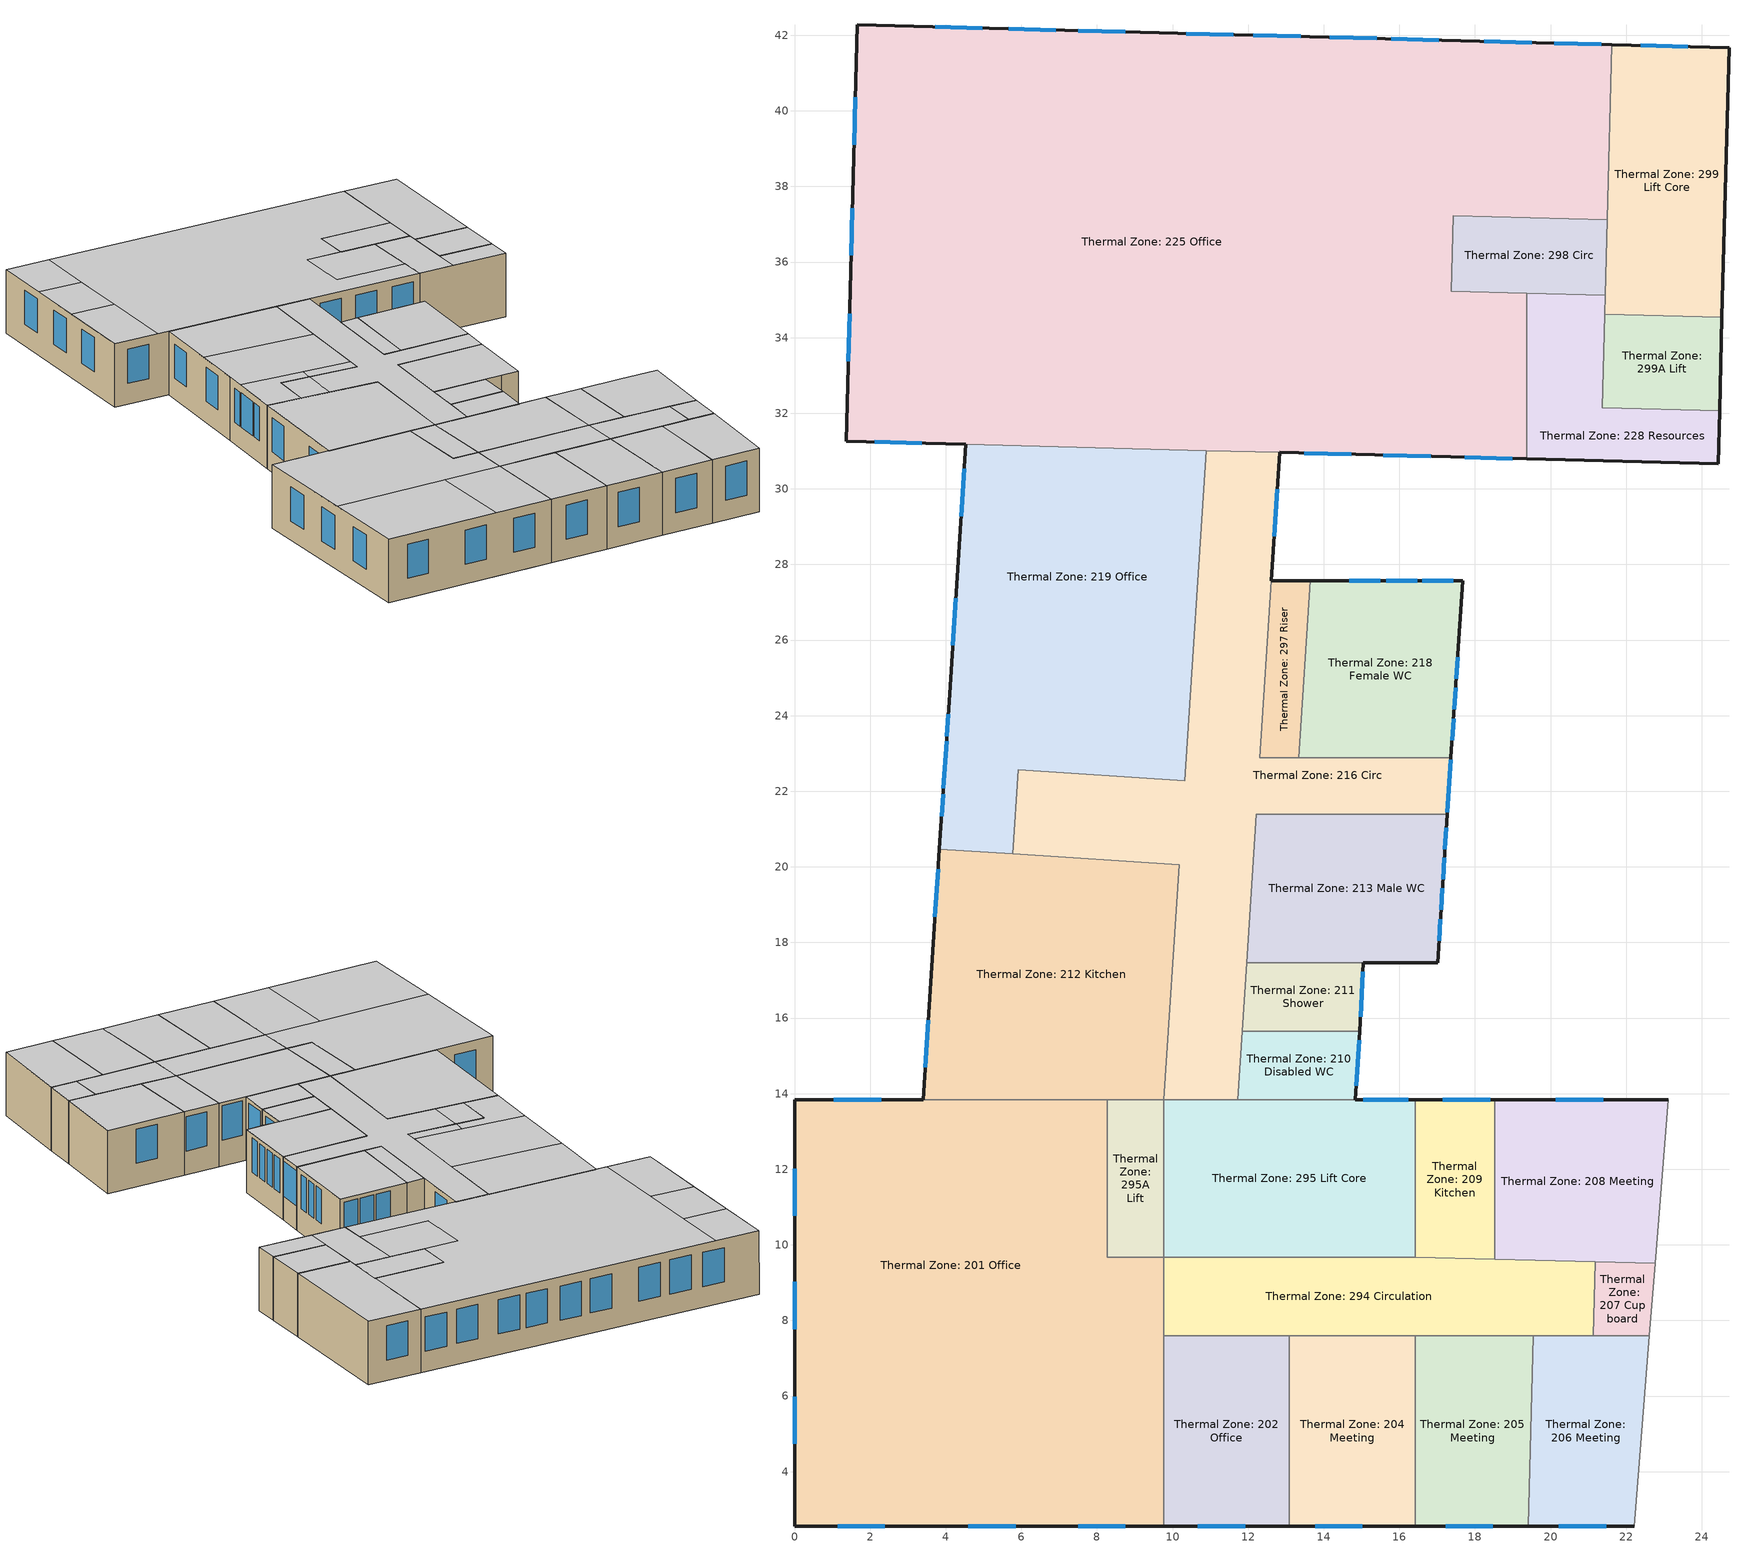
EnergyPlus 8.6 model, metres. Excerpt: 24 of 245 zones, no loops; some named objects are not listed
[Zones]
Thermal Zone: 201 Office
 floor to Thermal Zone: 101C Office (InteriorCeiling): 4.49,6.33 4.49,2.56 0,2.56 0,6.33 z7.29
 floor to Thermal Zone: 101B Office (InteriorCeiling): 6.49,5.08 6.49,2.56 4.49,2.56 4.49,5.08 z7.29
 floor to Thermal Zone: 101 Open Plan Office (InteriorCeiling): 8.27,13.84 8.27,7.59 6.49,7.59 6.49,5.08 4.49,5.08 4.49,6.33 0,6.33 0,13.84 z7.29
 floor to Thermal Zone: 194 Circulation (InteriorCeiling Reversed): 9.77,9.67 9.77,7.59 8.27,7.59 8.27,9.67 z7.29
 floor to Thermal Zone: 102 Admin Office (InteriorCeiling Reversed): 9.77,7.59 9.77,2.56 6.49,2.56 6.49,7.59 z7.29
 wall outside (ExternalWall): 3.4,13.84 0,13.84 0,2.56 9.77,2.56 z7.29:10.81
 wall to Thermal Zone: 212 Kitchen (InteriorWall): 8.27,13.84 3.4,13.84 z7.29:10.81
 wall to Thermal Zone: 295A Lift (InteriorWall): 9.77,9.67 8.27,9.67 8.27,13.84 z7.29:10.81
 wall to Thermal Zone: 294 Circulation (InteriorWall): 9.77,7.59 9.77,9.67 z7.29:10.81
 wall to Thermal Zone: 202 Office (InteriorWall): 9.77,2.56 9.77,7.59 z7.29:10.81
 window (GlazingCH): 1.14,2.56 2.39,2.56 / 4.6,2.56 5.85,2.56 / 7.51,2.56 8.76,2.56 / 2.29,13.84 1.04,13.84 z8.38:10.28; 0,12.02 0,10.77 z8.35:10.25; 0,9.02 0,7.77 z8.34:10.24; 0,5.99 0,4.74 z8.36:10.26
 ceiling to Thermal Zone: 303 PhD Office (InteriorCeiling): 9.77,7.59 9.77,9.67 8.27,9.67 8.27,13.84 0,13.84 0,7.59 z10.81; 6.49,2.56 6.49,7.59 0,7.59 0,2.56 z10.81
 ceiling to Thermal Zone: 302 Research Office (InteriorCeiling): 9.77,2.56 9.77,7.59 6.49,7.59 6.49,2.56 z10.81
Thermal Zone: 202 Office
 floor to Thermal Zone: 102 Admin Office (InteriorCeiling Reversed): 13.09,7.59 13.09,2.56 9.77,2.56 9.77,7.59 z7.29
 wall outside (ExternalWall): 9.77,2.56 13.09,2.56 z7.29:10.81
 wall to Thermal Zone: 294 Circulation (InteriorWall): 13.09,7.59 9.77,7.59 z7.29:10.81
 wall to Thermal Zone: 204 Meeting (InteriorWall): 13.09,2.56 13.09,7.59 z7.29:10.81
 window (GlazingCH): 10.67,2.56 11.92,2.56 z8.39:10.29
 ceiling to Thermal Zone: 302 Research Office (InteriorCeiling Reversed): 13.09,2.56 13.09,7.59 9.77,7.59 9.77,2.56 z10.81
Thermal Zone: 204 Meeting
 floor to Thermal Zone: 102 Admin Office (InteriorCeiling Reversed): 13.09,7.59 16.42,7.59 16.42,2.56 13.09,2.56 z7.29
 wall outside (ExternalWall): 13.09,2.56 16.42,2.56 z7.29:10.81
 wall to Thermal Zone: 294 Circulation (InteriorWall): 16.42,7.59 13.09,7.59 z7.29:10.81
 wall to Thermal Zone: 205 Meeting (InteriorWall): 16.42,2.56 16.42,7.59 z7.29:10.81
 window (GlazingCH): 13.78,2.56 15.03,2.56 z8.38:10.28
 ceiling to Thermal Zone: 302 Research Office (InteriorCeiling Reversed): 16.42,2.56 16.42,7.59 13.09,7.59 13.09,2.56 z10.81
Thermal Zone: 205 Meeting
 floor to Thermal Zone: 103 Office (InteriorCeiling Reversed): 19.54,7.59 19.41,2.56 16.42,2.56 16.42,7.59 z7.29
 wall outside (ExternalWall): 16.42,2.56 19.41,2.56 z7.29:10.81
 wall to Thermal Zone: 294 Circulation (InteriorWall): 19.54,7.59 16.42,7.59 z7.29:10.81
 wall to Thermal Zone: 206 Meeting (InteriorWall): 19.41,2.56 19.54,7.59 z7.29:10.81
 window (GlazingCH): 17.22,2.56 18.47,2.56 z8.37:10.27
 ceiling to Thermal Zone: 301 Phd Office (InteriorCeiling Reversed): 19.41,2.56 19.54,7.59 16.42,7.59 16.42,2.56 z10.81
Thermal Zone: 206 Meeting
 floor to Thermal Zone: 104 Office (InteriorCeiling Reversed): 22.62,7.59 22.22,2.56 19.41,2.56 19.54,7.59 z7.29
 wall outside (ExternalWall): 19.41,2.56 22.22,2.56 z7.29:10.81
 wall adiabatic (ExternalWall): 22.22,2.56 22.62,7.59 z7.29:10.81
 wall to Thermal Zone: 294 Circulation (InteriorWall): 21.13,7.59 19.54,7.59 z7.29:10.81
 wall to Thermal Zone: 207 Cupboard (InteriorWall): 22.62,7.59 21.13,7.59 z7.29:10.81
 window (GlazingCH): 20.22,2.56 21.47,2.56 z8.38:10.28
 ceiling to Thermal Zone: 301 Phd Office (InteriorCeiling Reversed): 22.22,2.56 22.62,7.59 19.54,7.59 19.41,2.56 z10.81
Thermal Zone: 207 Cupboard
 floor to Thermal Zone: 104 Office (InteriorCeiling Reversed): 21.18,9.55 22.77,9.51 22.62,7.59 21.13,7.59 z7.29
 wall to Thermal Zone: 294 Circulation (InteriorWall): 21.18,9.55 21.13,7.59 z7.29:10.81
 wall to Thermal Zone: 208 Meeting (InteriorWall): 22.77,9.51 21.18,9.55 z7.29:10.81
 wall adiabatic (ExternalWall): 22.62,7.59 22.77,9.51 z7.29:10.81
 ceiling to Thermal Zone: 301 Phd Office (InteriorCeiling Reversed): 22.62,7.59 22.77,9.51 21.18,9.55 21.13,7.59 z10.81
Thermal Zone: 208 Meeting
 floor to Thermal Zone: 105 Meeting (InteriorCeiling Reversed): 23.11,13.84 22.77,9.51 18.52,9.62 18.52,13.84 z7.29
 wall outside (ExternalWall): 23.11,13.84,10.81 23.11,13.84,7.29 18.52,13.84,7.29 18.52,13.84,10.81 20.82,13.84,10.81
 wall to Thermal Zone: 294 Circulation (InteriorWall): 18.52,9.62 19.59,9.59 21.18,9.55 z7.29:10.81
 wall to Thermal Zone: 209 Kitchen (InteriorWall): 18.52,13.84 18.52,9.62 z7.29:10.81
 wall adiabatic (ExternalWall): 22.77,9.51 23.11,13.84 z7.29:10.81
 window (GlazingCH): 21.39,13.84 20.14,13.84 z8.59:10.49
 ceiling to Thermal Zone: 301 Phd Office (InteriorCeiling Reversed): 22.77,9.51 23.11,13.84 20.82,13.84 18.52,13.84 18.52,9.62 z10.81
Thermal Zone: 209 Kitchen
 floor to Thermal Zone: 105 Meeting (InteriorCeiling Reversed): 16.42,13.84 18.52,13.84 18.52,9.62 16.42,9.67 z7.29
 wall outside (ExternalWall): 18.52,13.84 16.42,13.84 z7.29:10.81
 wall to Thermal Zone: 294 Circulation (InteriorWall): 16.42,9.67 18.52,9.62 z7.29:10.81
 wall to Thermal Zone: 295 Lift Core (InteriorWall): 16.42,13.84 16.42,9.67 z7.29:10.81
 window (GlazingCH): 18.41,13.84 17.16,13.84 z8.6:10.5
 ceiling to Thermal Zone: 301 Phd Office (InteriorCeiling Reversed): 18.52,9.62 18.52,13.84 16.42,13.84 16.42,9.67 z10.81
Thermal Zone: 210 Disabled WC
 floor to Thermal Zone: 107 Disabled WC (InteriorCeiling): 14.96,15.65 14.84,13.84 11.72,13.84 11.84,15.65 z7.29
 wall outside (ExternalWall): 14.84,13.84 14.96,15.65 z7.29:10.81
 wall to Thermal Zone: 211 Shower (InteriorWall): 14.96,15.65 11.84,15.65 z7.29:10.81
 wall to Thermal Zone: 216 Circ (InteriorWall): 11.84,15.65 11.72,13.84 z7.29:10.81
 wall to Thermal Zone: 295 Lift Core (InteriorWall): 11.72,13.84 14.84,13.84 z7.29:10.81
 window (GlazingCH): 14.86,14.21 14.94,15.41 z8.69:10.59
 ceiling to Thermal Zone: 310 Disabled WC (InteriorCeiling): 14.84,13.84 14.96,15.65 11.84,15.65 11.72,13.84 z10.81
Thermal Zone: 211 Shower
 floor to Thermal Zone: 108 Shower (InteriorCeiling): 15.04,17.46 14.96,15.65 11.84,15.65 11.96,17.46 z7.29
 wall outside (ExternalWall): 14.96,15.65 15.04,17.46 z7.29:10.81
 wall to Thermal Zone: 216 Circ (InteriorWall): 11.96,17.46 11.84,15.65 z7.29:10.81
 wall to Thermal Zone: 213 Male WC (InteriorWall): 15.04,17.46 11.96,17.46 z7.29:10.81
 window (GlazingCH): 14.98,16.03 15.03,17.23 z8.67:10.57
 ceiling to Thermal Zone: 311 Shower (InteriorCeiling): 14.96,15.65 15.04,17.46 11.96,17.46 11.84,15.65 z10.81
Thermal Zone: 212 Kitchen
 floor to Thermal Zone: 106 Office (InteriorCeiling Reversed): 3.83,20.47 10.18,20.05 9.77,13.84 3.4,13.84 z7.29
 wall outside (ExternalWall): 3.83,20.47 3.4,13.84 z7.29:10.81
 wall to Thermal Zone: 216 Circ (InteriorWall): 9.77,13.84 10.18,20.05 5.77,20.34 z7.29:10.81
 wall to Thermal Zone: 295A Lift (InteriorWall): 8.27,13.84 9.77,13.84 z7.29:10.81
 wall to Thermal Zone: 219 Office (InteriorWall): 5.77,20.34 3.83,20.47 z7.29:10.81
 window (GlazingCH): 3.8,19.93 3.72,18.69 z8.42:10.32; 3.54,15.94 3.46,14.69 z8.35:10.25
 ceiling to Thermal Zone: 304 Office (InteriorCeiling Reversed): 3.4,13.84 9.77,13.84 10.18,20.05 3.83,20.47 z10.81
Thermal Zone: 213 Male WC
 floor to Thermal Zone: 109 Male WC (InteriorCeiling): 17.27,21.39 17.01,17.46 11.96,17.46 12.21,21.39 z7.29
 wall outside (ExternalWall): 15.04,17.46 16.01,17.46 17.01,17.46 17.27,21.39 z7.29:10.81
 wall to Thermal Zone: 216 Circ (InteriorWall): 17.27,21.39 12.21,21.39 11.96,17.46 z7.29:10.81
 window (GlazingCH): 17.05,18.04 17.09,18.61 / 17.21,20.46 17.25,21.03 / 17.16,19.67 17.19,20.24 / 17.1,18.86 17.14,19.43 z8.67:10.57
 ceiling to Thermal Zone: 313 Male WC (InteriorCeiling): 11.96,17.46 17.01,17.46 17.27,21.39 12.21,21.39 z10.81
Thermal Zone: 216 Circ
 floor to Thermal Zone: 197 Circulation (InteriorCeiling): 10.9,31.01 12.84,30.96 12.31,22.88 17.37,22.88 17.27,21.39 12.21,21.39 11.72,13.84 9.77,13.84 z7.29
 floor to Thermal Zone: 106 Office (InteriorCeiling Reversed): 5.92,22.56 10.32,22.28 10.18,20.05 5.77,20.34 z7.29
 wall outside (ExternalWall): 12.62,27.57 12.84,30.96 / 17.27,21.39 17.37,22.88 z7.29:10.81
 wall to Thermal Zone: 225 Office (InteriorWall): 12.84,30.96 10.9,31.01 z7.29:10.81
 wall to Thermal Zone: 297 Riser (InteriorWall): 13.33,22.88 12.31,22.88 12.62,27.57 z7.29:10.81
 wall to Thermal Zone: 218 Female WC (InteriorWall): 17.37,22.88 13.33,22.88 z7.29:10.81
 wall to Thermal Zone: 295 Lift Core (InteriorWall): 9.77,13.84 11.72,13.84 z7.29:10.81
 wall to Thermal Zone: 219 Office (InteriorWall): 10.9,31.01 10.32,22.28 5.92,22.56 5.77,20.34 z7.29:10.81
 window (GlazingCH): 12.69,28.74 12.78,29.99 z8.61:10.51; 17.27,21.44 17.36,22.84 z8.63:10.57
 ceiling to Thermal Zone: 397 Circ (InteriorCeiling): 11.72,13.84 12.21,21.39 17.27,21.39 17.37,22.88 12.31,22.88 12.84,30.96 10.9,31.01 10.32,22.28 7.57,22.46 7.43,20.23 10.18,20.05 9.77,13.84 z10.81
 ceiling to Thermal Zone: 305 Meeting (InteriorCeiling Reversed): 7.43,20.23 7.57,22.46 5.92,22.56 5.77,20.34 z10.81
Thermal Zone: 218 Female WC
 floor to Thermal Zone: 111 Female WC (InteriorCeiling): 13.64,27.57 17.67,27.57 17.37,22.88 13.33,22.88 z7.29
 wall outside (ExternalWall): 17.37,22.88 17.67,27.57 13.64,27.57 z7.29:10.81
 wall to Thermal Zone: 297 Riser (InteriorWall): 13.64,27.57 13.33,22.88 z7.29:10.81
 window (GlazingCH): 17.43,27.57 16.61,27.57 / 16.47,27.57 15.65,27.57 / 15.5,27.57 14.68,27.57 z8.69:10.59; 17.5,24.97 17.54,25.54 / 17.4,23.35 17.43,23.92 / 17.45,24.17 17.49,24.74 z8.67:10.57
 ceiling to Thermal Zone: 318 Female WC (InteriorCeiling): 17.37,22.88 17.67,27.57 13.64,27.57 13.33,22.88 z10.81
Thermal Zone: 219 Office
 floor to Thermal Zone: 110 Kitchen (InteriorCeiling): 4.53,31.18 10.9,31.01 10.45,24.17 4.1,24.58 z7.29
 floor to Thermal Zone: 106 Office (InteriorCeiling): 4.1,24.58 10.45,24.17 10.32,22.28 5.92,22.56 5.77,20.34 3.83,20.47 z7.29
 wall outside (ExternalWall): 4.53,31.18 4.1,24.58 3.83,20.47 z7.29:10.81
 wall to Thermal Zone: 225 Office (InteriorWall): 10.9,31.01 4.53,31.18 z7.29:10.81
 window (GlazingCH): 4.07,24.04 4.03,23.45 / 4.02,23.33 3.94,22.08 / 3.93,21.92 3.89,21.34 z8.5:10.4; 4.49,30.53 4.41,29.28 z8.46:10.36; 4.27,27.11 4.19,25.86 z8.49:10.39
 ceiling to Thermal Zone: 305 Meeting (InteriorCeiling): 5.77,20.34 5.92,22.56 7.57,22.46 7.62,23.17 4.03,23.41 3.83,20.47 z10.81
 ceiling to Thermal Zone: 307 Office (InteriorCeiling Reversed): 10.63,27 10.9,31.01 4.53,31.18 4.29,27.42 z10.81
 ceiling to Thermal Zone: 306 Kitchen (InteriorCeiling Reversed): 10.37,22.99 10.63,27 4.29,27.42 4.03,23.41 z10.81
 ceiling to Thermal Zone: 397 Circ (InteriorCeiling Reversed): 10.32,22.28 10.37,22.99 7.62,23.17 7.57,22.46 z10.81
Thermal Zone: 225 Office
 floor to Thermal Zone: 112 Seminar (InteriorCeiling): 1.49,35.64 11.01,35.4 10.9,31.01 1.37,31.26 z7.29
 floor to Thermal Zone: 113 Office (InteriorCeiling): 1.66,42.27 21.62,41.75 21.5,37.12 17.43,37.23 17.38,35.23 19.37,35.18 19.37,30.79 10.9,31.01 11.01,35.4 1.49,35.64 z7.29
 wall outside (ExternalWall): 21.62,41.75 1.66,42.27 1.37,31.26 4.53,31.18 / 12.84,30.96 19.37,30.79 z7.29:10.81
 wall to Thermal Zone: 299 Lift Core (InteriorWall): 21.5,37.12 21.62,41.75 z7.29:10.81
 wall to Thermal Zone: 298 Circ (InteriorWall): 19.37,35.18 17.38,35.23 17.43,37.23 21.5,37.12 z7.29:10.81
 wall to Thermal Zone: 228 Resources (InteriorWall): 19.37,30.79 19.37,35.18 z7.29:10.81
 window (GlazingCH): 1.61,40.35 1.58,39.11 / 1.53,37.43 1.5,36.18 z8.49:10.39; 1.46,34.63 1.43,33.38 z8.47:10.37; 8.75,42.09 7.5,42.12 / 6.91,42.14 5.66,42.17 / 19.5,41.81 18.25,41.84 / 2.12,31.24 3.37,31.21 z8.45:10.35; 4.97,42.19 3.72,42.22 / 15.4,41.91 14.15,41.95 z8.43:10.33; 11.61,42.01 10.36,42.05 / 21.34,41.76 20.09,41.79 z8.42:10.32; 13.39,41.97 12.14,42 z8.39:10.29; 17.04,41.87 15.79,41.9 z8.44:10.34; 13.48,30.95 14.73,30.91 z8.53:10.43; 15.58,30.89 16.83,30.86 z8.52:10.42; 17.73,30.83 18.98,30.8 z8.5:10.4
 ceiling to Thermal Zone: 325E Meeting (InteriorCeiling): 19.37,32.2 19.37,35.18 15.4,35.28 15.32,32.3 z10.81
 ceiling to Thermal Zone: 325D Office (InteriorCeiling Reversed): 4.1,38.91 4.19,42.21 1.66,42.27 1.57,38.98 z10.81
 ceiling to Thermal Zone: 325C Meeting (InteriorCeiling Reversed): 4.02,35.62 4.1,38.91 1.57,38.98 1.49,35.68 z10.81
 ceiling to Thermal Zone: 325B Office (InteriorCeiling Reversed): 3.9,31.2 4.02,35.62 1.49,35.68 1.37,31.26 z10.81
 ceiling to Thermal Zone: 325 Office (InteriorCeiling Reversed): 19.37,30.79 19.37,32.2 15.32,32.3 15.4,35.28 17.38,35.23 17.43,37.23 21.5,37.12 21.62,41.75 4.19,42.21 3.9,31.2 z10.81
Thermal Zone: 228 Resources
 floor to Thermal Zone: 114 Store (InteriorCeiling): 19.37,35.18 21.45,35.12 21.37,32.15 19.37,32.15 z7.29
 floor to Thermal Zone: 114A Server (InteriorCeiling): 21.37,32.15 24.47,32.07 24.43,30.66 19.37,30.79 19.37,32.15 z7.29
 wall outside (ExternalWall): 19.37,30.79 24.43,30.66 24.47,32.07 z7.29:10.81
 wall to Thermal Zone: 298 Circ (InteriorWall): 21.45,35.12 19.37,35.18 z7.29:10.81
 wall to Thermal Zone: 299 Lift Core (InteriorWall): 21.44,34.62 21.45,35.12 z7.29:10.81
 wall to Thermal Zone: 299A Lift (InteriorWall): 24.47,32.07 21.37,32.15 21.44,34.62 z7.29:10.81
 ceiling to Thermal Zone: 325G Storage (InteriorCeiling): 24.43,30.66 24.47,32.07 21.37,32.15 21.33,30.74 z10.81
 ceiling to Thermal Zone: 325F Print Room (InteriorCeiling Reversed): 21.33,30.74 21.45,35.12 19.37,35.18 19.37,30.79 z10.81
Thermal Zone: 294 Circulation
 floor to Thermal Zone: 104 Office (InteriorCeiling): 19.59,9.59 21.18,9.55 21.13,7.59 19.54,7.59 z7.29
 floor to Thermal Zone: 194 Circulation (InteriorCeiling Reversed): 16.42,9.67 19.59,9.59 19.54,7.59 9.77,7.59 9.77,9.67 z7.29
 wall to Thermal Zone: 295 Lift Core (InteriorWall): 16.42,9.67 9.77,9.67 z7.29:10.81
 ceiling to Thermal Zone: 301 Phd Office (InteriorCeiling Reversed): 21.13,7.59 21.18,9.55 16.42,9.67 16.42,7.59 z10.81
 ceiling to Thermal Zone: 394 Circ (InteriorCeiling Reversed): 16.42,7.59 16.42,9.67 9.77,9.67 9.77,7.59 z10.81
Thermal Zone: 295 Lift Core
 floor to Thermal Zone: 195 Lift Core (InteriorCeiling Reversed): 16.42,13.84 16.42,9.67 9.77,9.67 9.77,13.84 z7.29
 wall outside (ExternalWall): 16.42,13.84 14.84,13.84 z7.29:10.81
 wall to Thermal Zone: 295A Lift (InteriorWall): 9.77,13.84 9.77,9.67 z7.29:10.81
 window (GlazingCH): 16.24,13.84 15.04,13.84 z8.72:10.62
 ceiling to Thermal Zone: 395 Lift Core (InteriorCeiling Reversed): 16.42,9.67 16.42,13.84 9.77,13.84 9.77,9.67 z10.81
Thermal Zone: 295A Lift
 floor to Thermal Zone: 195A Lifts (InteriorCeiling Reversed): 9.77,13.84 9.77,9.67 8.27,9.67 8.27,13.84 z7.29
 ceiling to Thermal Zone: 395A Lifts (InteriorCeiling Reversed): 9.77,9.67 9.77,13.84 8.27,13.84 8.27,9.67 z10.81
Thermal Zone: 297 Riser
 floor to Thermal Zone: 197A Riser (InteriorCeiling): 13.64,27.57 13.33,22.88 12.31,22.88 12.62,27.57 z7.29
 wall outside (ExternalWall): 13.64,27.57 12.62,27.57 z7.29:10.81
 ceiling to Thermal Zone: 397A Riser (InteriorCeiling): 13.33,22.88 13.64,27.57 12.62,27.57 12.31,22.88 z10.81
Thermal Zone: 298 Circ
 floor ground (ExternalFloor): 17.43,37.23 21.5,37.12 21.45,35.12 17.38,35.23 z7.29
 wall to Thermal Zone: 299 Lift Core (InteriorWall): 21.45,35.12 21.5,37.12 z7.29:10.81
 ceiling to Thermal Zone: 325 Office (InteriorCeiling): 21.45,35.12 21.5,37.12 17.43,37.23 17.38,35.23 z10.81
Thermal Zone: 299 Lift Core
 floor to Thermal Zone: 199 Lift Core (InteriorCeiling): 21.62,41.75 24.72,41.67 24.54,34.54 21.44,34.62 z7.29
 wall outside (ExternalWall): 24.54,34.54 24.72,41.67 21.62,41.75 z7.29:10.81
 wall to Thermal Zone: 299A Lift (InteriorWall): 21.44,34.62 24.54,34.54 z7.29:10.81
 window (GlazingCH): 23.63,41.7 22.38,41.73 z8.43:10.33
 ceiling to Thermal Zone: 399 Lift Core (InteriorCeiling): 24.54,34.54 24.72,41.67 21.62,41.75 21.44,34.62 z10.81
Thermal Zone: 299A Lift
 floor to Thermal Zone: 199A Lift (InteriorCeiling): 21.44,34.62 24.54,34.54 24.47,32.07 21.37,32.15 z7.29
 wall outside (ExternalWall): 24.47,32.07 24.54,34.54 z7.29:10.81
 ceiling to Thermal Zone: 399A Lift (InteriorCeiling): 24.47,32.07 24.54,34.54 21.44,34.62 21.37,32.15 z10.81
[Building]
Central House: 32, , 0.07, 0.2, , 25
[Site:Location]
LONDON/GATWICK: 51.15, -0.18, 0, 62
[SizingPeriod:DesignDay]
LONDON/GATWICK Ann Clg .4% Condns DB=>MWB: 7, 21, SummerDesignDay, 27.2, 9.7, DefaultMultipliers, , Wetbulb, 18.7, , , , , 100582, 3.5, 90, No, No, No, ASHRAETau, , , 0.455, 1.974
LONDON/GATWICK Ann Htg 99.6% Condns DB: 2, 21, WinterDesignDay, -4.6, 0, DefaultMultipliers, , Wetbulb, -4.6, , , , , 100582, 1.5, 80, No, No, No, ASHRAEClearSky, , , , , 0
[SITE:GROUNDTEMPERATURE:BUILDINGSURFACE]
8.3, 6.4, 5.8, 6.3, 8.9, 11.7, 14.4, 16.4, 17, 16.1, 13.8, 11
[Material]
Brick (100mm): MediumRough, 0.1, 0.707248, 1845, 840, 0.9, 0.6, 0.6
Brick (200mm): MediumRough, 0.2, 0.802466, 1845, 840, 0.9, 0.6, 0.6
CastConcrete 300mm: MediumRough, 0.3, 0.182984, 1900, 930, 0.9, 0.6, 0.6
ConcreteDeck 50mm: MediumRough, 0.05, 0.201611, 1900, 930, 0.9, 0.6, 0.6
InsulationCelotex: MediumRough, 0.04, 0.0184196, 50.4, 840, 0.9, 0.5, 0.5
InsulationPartition: MediumRough, 0.025, 0.0344579, 33, 840, 0.9, 0.5, 0.5
PlasterboardConstruction 12mm: MediumSmooth, 0.012, 0.035, 670, 800, 0.9, 0.4, 0.4
Plywood 40mm: MediumSmooth, 0.04, 0.183917, 608, 1630, 0.9, 0.5, 0.5
[Material:AirGap]
Air cavity 10 wall: 0.164029
Air cavity 130 floor: 0.181308
Air cavity 350 ceiling: 0.180993
Air cavity 50 wall: 0.171593
[WindowMaterial:SimpleGlazingSystem]
SingleAndSecondaryGlazing: 2.94836, 0.54, 0.71
[WindowMaterial:Blind]
SolsticeVenetianBlind: Horizontal, 0.025, 0.01875, 0.001, 45, 247.028, 0, 0.5, 0.5, 0, 0.5, 0.5, 0, 0.5, 0.5, 0, 0.5, 0.5, 0, 0.9, 0.9, 0.05, 0.5, 0.5, 0.5, 0.5, 0, 180
[Construction]
ExternalFloor: CastConcrete 300mm, ConcreteDeck 50mm
ExternalWall: Brick (200mm), Air cavity 50 wall, Brick (100mm), Air cavity 10 wall, InsulationCelotex, PlasterboardConstruction 12mm
GlazingCH: SingleAndSecondaryGlazing
InteriorCeiling: Plywood 40mm, Air cavity 130 floor, CastConcrete 300mm, Air cavity 350 ceiling, PlasterboardConstruction 12mm
InteriorCeiling Reversed: PlasterboardConstruction 12mm, Air cavity 350 ceiling, CastConcrete 300mm, Air cavity 130 floor, Plywood 40mm
InteriorWall: PlasterboardConstruction 12mm, Air cavity 50 wall, InsulationPartition, Air cavity 50 wall, PlasterboardConstruction 12mm
[WindowProperty:ShadingControl]
Shading Control: InteriorBlind, , OnIfHighSolarOnWindow, , 27, No, No, SolsticeVenetianBlind
[Zone]
Thermal Zone: 201 Office: -0, 3.39984, 13.8416, 7.29
Thermal Zone: 202 Office: -0, 13.0945, 2.56112, 7.29
Thermal Zone: 204 Meeting: -0, 13.0945, 7.59147, 7.29
Thermal Zone: 205 Meeting: -0, 16.4195, 2.56112, 7.29
Thermal Zone: 206 Meeting: -0, 22.6165, 7.59147, 7.29
Thermal Zone: 207 Cupboard: -0, 21.1294, 7.59147, 7.29
Thermal Zone: 208 Meeting: -0, 19.5935, 9.59079, 7.29
Thermal Zone: 209 Kitchen: -0, 16.4195, 13.8416, 7.29
Thermal Zone: 210 Disabled WC: -0, 11.7222, 13.8416, 7.29
Thermal Zone: 211 Shower: -0, 16.0124, 17.4631, 7.29
Thermal Zone: 212 Kitchen: -0, 10.1797, 20.0531, 7.29
Thermal Zone: 213 Male WC: -0, 17.2686, 21.3877, 7.29
Thermal Zone: 216 Circ: -0, 10.8951, 31.0126, 7.29
Thermal Zone: 218 Female WC: -0, 17.3663, 22.8845, 7.29
Thermal Zone: 219 Office: -0, 4.53491, 31.1786, 7.29
Thermal Zone: 225 Office: -0, 39.1781, 50.9223, 5.96796
Thermal Zone: 228 Resources: -0, 24.4706, 32.0655, 7.29
Thermal Zone: 294 Circulation: -0, 9.77451, 7.59147, 7.29
Thermal Zone: 295 Lift Core: -0, 15.776, 13.8416, 7.29
Thermal Zone: 295A Lift: -0, 9.77419, 13.8416, 7.29
Thermal Zone: 297 Riser: -0, 12.6181, 27.5665, 7.29
Thermal Zone: 298 Circ: -0, 21.5011, 37.123, 7.29
Thermal Zone: 299 Lift Core: -0, 21.6219, 41.7517, 7.29
Thermal Zone: 299A Lift: -0, 21.4358, 34.6201, 7.29
[ZoneVentilation:DesignFlowRate]
NV201: Thermal Zone: 201 Office, Office_OccSched, Flow/Person, 0, 0, 0.012168, 5, Natural, 0, 1, 0.606, 0.03636, 0.1177, 0, 18, MinIndoorTemp_Sched, 100, , 1, DeltaTemp_Sched, -100, MinOutdoorTemp_Sched, 100, MaxOutdoorTemp_Sched, 40
NV202: Thermal Zone: 202 Office, Office_OccSched, Flow/Person, 0, 0, 0.012168, 5, Natural, 0, 1, 0.606, 0.03636, 0.1177, 0, 18, MinIndoorTemp_Sched, 100, , 1, DeltaTemp_Sched, -100, MinOutdoorTemp_Sched, 100, MaxOutdoorTemp_Sched, 40
NV204: Thermal Zone: 204 Meeting, Office_OccSched, Flow/Person, 0, 0, 0.012168, 5, Natural, 0, 1, 0.606, 0.03636, 0.1177, 0, 18, MinIndoorTemp_Sched, 100, , 1, DeltaTemp_Sched, -100, MinOutdoorTemp_Sched, 100, MaxOutdoorTemp_Sched, 40
NV205: Thermal Zone: 205 Meeting, Office_OccSched, Flow/Person, 0, 0, 0.012168, 5, Natural, 0, 1, 0.606, 0.03636, 0.1177, 0, 18, MinIndoorTemp_Sched, 100, , 1, DeltaTemp_Sched, -100, MinOutdoorTemp_Sched, 100, MaxOutdoorTemp_Sched, 40
NV206: Thermal Zone: 206 Meeting, Office_OccSched, Flow/Person, 0, 0, 0.012168, 5, Natural, 0, 1, 0.606, 0.03636, 0.1177, 0, 18, MinIndoorTemp_Sched, 100, , 1, DeltaTemp_Sched, -100, MinOutdoorTemp_Sched, 100, MaxOutdoorTemp_Sched, 40
NV208: Thermal Zone: 208 Meeting, Office_OccSched, Flow/Person, 0, 0, 0.012168, 5, Natural, 0, 1, 0.606, 0.03636, 0.1177, 0, 18, MinIndoorTemp_Sched, 100, , 1, DeltaTemp_Sched, -100, MinOutdoorTemp_Sched, 100, MaxOutdoorTemp_Sched, 40
NV209: Thermal Zone: 209 Kitchen, Office_OccSched, Flow/Person, 0, 0, 0.012168, 5, Natural, 0, 1, 0.606, 0.03636, 0.1177, 0, 18, MinIndoorTemp_Sched, 100, , 1, DeltaTemp_Sched, -100, MinOutdoorTemp_Sched, 100, MaxOutdoorTemp_Sched, 40
NV210: Thermal Zone: 210 Disabled WC, Office_OccSched, Flow/Person, 0, 0, 0.012168, 5, Natural, 0, 1, 0.606, 0.03636, 0.1177, 0, 18, MinIndoorTemp_Sched, 100, , 1, DeltaTemp_Sched, -100, MinOutdoorTemp_Sched, 100, MaxOutdoorTemp_Sched, 40
NV211: Thermal Zone: 211 Shower, Office_OccSched, Flow/Person, 0, 0, 0.012168, 5, Natural, 0, 1, 0.606, 0.03636, 0.1177, 0, 18, MinIndoorTemp_Sched, 100, , 1, DeltaTemp_Sched, -100, MinOutdoorTemp_Sched, 100, MaxOutdoorTemp_Sched, 40
NV212: Thermal Zone: 212 Kitchen, Office_OccSched, Flow/Person, 0, 0, 0.012168, 5, Natural, 0, 1, 0.606, 0.03636, 0.1177, 0, 18, MinIndoorTemp_Sched, 100, , 1, DeltaTemp_Sched, -100, MinOutdoorTemp_Sched, 100, MaxOutdoorTemp_Sched, 40
NV213: Thermal Zone: 213 Male WC, Office_OccSched, Flow/Person, 0, 0, 0.012168, 5, Natural, 0, 1, 0.606, 0.03636, 0.1177, 0, 18, MinIndoorTemp_Sched, 100, , 1, DeltaTemp_Sched, -100, MinOutdoorTemp_Sched, 100, MaxOutdoorTemp_Sched, 40
NV218: Thermal Zone: 218 Female WC, Office_OccSched, Flow/Person, 0, 0, 0.012168, 5, Natural, 0, 1, 0.606, 0.03636, 0.1177, 0, 18, MinIndoorTemp_Sched, 100, , 1, DeltaTemp_Sched, -100, MinOutdoorTemp_Sched, 100, MaxOutdoorTemp_Sched, 40
NV219: Thermal Zone: 219 Office, Office_OccSched, Flow/Person, 0, 0, 0.012168, 5, Natural, 0, 1, 0.606, 0.03636, 0.1177, 0, 18, MinIndoorTemp_Sched, 100, , 1, DeltaTemp_Sched, -100, MinOutdoorTemp_Sched, 100, MaxOutdoorTemp_Sched, 40
NV225: Thermal Zone: 225 Office, Office_OccSched, Flow/Person, 0, 0, 0.012168, 5, Natural, 0, 1, 0.606, 0.03636, 0.1177, 0, 18, MinIndoorTemp_Sched, 100, , 1, DeltaTemp_Sched, -100, MinOutdoorTemp_Sched, 100, MaxOutdoorTemp_Sched, 40
NV295: Thermal Zone: 295 Lift Core, Office_OccSched, Flow/Person, 0, 0, 0.012168, 5, Natural, 0, 1, 0.606, 0.03636, 0.1177, 0, 18, MinIndoorTemp_Sched, 100, , 1, DeltaTemp_Sched, -100, MinOutdoorTemp_Sched, 100, MaxOutdoorTemp_Sched, 40
[DesignSpecification:OutdoorAir]
DesignOutdoorAir_Office; DesignOutdoorAir_Meeting; DesignOutdoorAir_Kitchen; DesignOutdoorAir_Circulation: Sum, 0, 0, 0, 4, OutAirFlowRateSched
DesignOutdoorAir_Server: Sum, 0, 0, 0, 10, OutAirFlowRateSched
[DesignSpecification:ZoneAirDistribution]
Thermal Zone: 201 Office Design Spec Zone Air Dist; Thermal Zone: 202 Office Design Spec Zone Air Dist; Thermal Zone: 204 Meeting Design Spec Zone Air Dist; Thermal Zone: 205 Meeting Design Spec Zone Air Dist; Thermal Zone: 206 Meeting Design Spec Zone Air Dist; Thermal Zone: 208 Meeting Design Spec Zone Air Dist; Thermal Zone: 212 Kitchen Design Spec Zone Air Dist; Thermal Zone: 216 Circ Design Spec Zone Air Dist; Thermal Zone: 219 Office Design Spec Zone Air Dist; Thermal Zone: 225 Office Design Spec Zone Air Dist; Thermal Zone: 228 Resources Design Spec Zone Air Dist: 1, 1
[Sizing:Zone]
Thermal Zone: 201 Office: SupplyAirTemperature, 14, 11.11, SupplyAirTemperature, 40, 11.11, 0.0085, 0.008, DesignOutdoorAir_Office, , , DesignDay, 0, 0.000762, 0, 0, DesignDay, 0, 0.002032, 0.141576, 0.3, Thermal Zone: 201 Office Design Spec Zone Air Dist, No
Thermal Zone: 202 Office: SupplyAirTemperature, 14, 11.11, SupplyAirTemperature, 40, 11.11, 0.0085, 0.008, DesignOutdoorAir_Office, , , DesignDay, 0, 0.000762, 0, 0, DesignDay, 0, 0.002032, 0.141576, 0.3, Thermal Zone: 202 Office Design Spec Zone Air Dist, No
Thermal Zone: 204 Meeting: SupplyAirTemperature, 14, 11.11, SupplyAirTemperature, 40, 11.11, 0.0085, 0.008, DesignOutdoorAir_Meeting, , , DesignDay, 0, 0.000762, 0, 0, DesignDay, 0, 0.002032, 0.141576, 0.3, Thermal Zone: 204 Meeting Design Spec Zone Air Dist, No
Thermal Zone: 205 Meeting: SupplyAirTemperature, 14, 11.11, SupplyAirTemperature, 40, 11.11, 0.0085, 0.008, DesignOutdoorAir_Meeting, , , DesignDay, 0, 0.000762, 0, 0, DesignDay, 0, 0.002032, 0.141576, 0.3, Thermal Zone: 205 Meeting Design Spec Zone Air Dist, No
Thermal Zone: 206 Meeting: SupplyAirTemperature, 14, 11.11, SupplyAirTemperature, 40, 11.11, 0.0085, 0.008, DesignOutdoorAir_Meeting, , , DesignDay, 0, 0.000762, 0, 0, DesignDay, 0, 0.002032, 0.141576, 0.3, Thermal Zone: 206 Meeting Design Spec Zone Air Dist, No
Thermal Zone: 208 Meeting: SupplyAirTemperature, 14, 11.11, SupplyAirTemperature, 40, 11.11, 0.0085, 0.008, DesignOutdoorAir_Meeting, , , DesignDay, 0, 0.000762, 0, 0, DesignDay, 0, 0.002032, 0.141576, 0.3, Thermal Zone: 208 Meeting Design Spec Zone Air Dist, No
Thermal Zone: 212 Kitchen: SupplyAirTemperature, 14, 11.11, SupplyAirTemperature, 40, 11.11, 0.0085, 0.008, DesignOutdoorAir_Kitchen, , , DesignDay, 0, 0.000762, 0, 0, DesignDay, 0, 0.002032, 0.141576, 0.3, Thermal Zone: 212 Kitchen Design Spec Zone Air Dist, No
Thermal Zone: 216 Circ: SupplyAirTemperature, 14, 11.11, SupplyAirTemperature, 40, 11.11, 0.0085, 0.008, DesignOutdoorAir_Circulation, , , DesignDay, 0, 0.000762, 0, 0, DesignDay, 0, 0.002032, 0.141576, 0.3, Thermal Zone: 216 Circ Design Spec Zone Air Dist, No
Thermal Zone: 219 Office: SupplyAirTemperature, 14, 11.11, SupplyAirTemperature, 40, 11.11, 0.0085, 0.008, DesignOutdoorAir_Office, , , DesignDay, 0, 0.000762, 0, 0, DesignDay, 0, 0.002032, 0.141576, 0.3, Thermal Zone: 219 Office Design Spec Zone Air Dist, No
Thermal Zone: 225 Office: SupplyAirTemperature, 14, 11.11, SupplyAirTemperature, 40, 11.11, 0.0085, 0.008, DesignOutdoorAir_Office, , , DesignDay, 0, 0.000762, 0, 0, DesignDay, 0, 0.002032, 0.141576, 0.3, Thermal Zone: 225 Office Design Spec Zone Air Dist, No
Thermal Zone: 228 Resources: SupplyAirTemperature, 14, 11.11, SupplyAirTemperature, 40, 11.11, 0.0085, 0.008, DesignOutdoorAir_Server, , , DesignDay, 0, 0.000762, 0, 0, DesignDay, 0, 0.002032, 0.141576, 0.3, Thermal Zone: 228 Resources Design Spec Zone Air Dist, No
[ZoneControl:Thermostat]
Thermal Zone: 201 Office Thermostat: Thermal Zone: 201 Office, Thermal Zone: 201 Office Thermostat Schedule, ThermostatSetpoint:DualSetpoint, Thermostat Setpoint Dual Setpoint 21
Thermal Zone: 202 Office Thermostat: Thermal Zone: 202 Office, Thermal Zone: 202 Office Thermostat Schedule, ThermostatSetpoint:DualSetpoint, Thermostat Setpoint Dual Setpoint 22
Thermal Zone: 204 Meeting Thermostat: Thermal Zone: 204 Meeting, Thermal Zone: 204 Meeting Thermostat Schedule, ThermostatSetpoint:DualSetpoint, Thermostat Setpoint Dual Setpoint 23
Thermal Zone: 205 Meeting Thermostat: Thermal Zone: 205 Meeting, Thermal Zone: 205 Meeting Thermostat Schedule, ThermostatSetpoint:DualSetpoint, Thermostat Setpoint Dual Setpoint 24
Thermal Zone: 206 Meeting Thermostat: Thermal Zone: 206 Meeting, Thermal Zone: 206 Meeting Thermostat Schedule, ThermostatSetpoint:DualSetpoint, Thermostat Setpoint Dual Setpoint 25
Thermal Zone: 208 Meeting Thermostat: Thermal Zone: 208 Meeting, Thermal Zone: 208 Meeting Thermostat Schedule, ThermostatSetpoint:DualSetpoint, Thermostat Setpoint Dual Setpoint 27
Thermal Zone: 212 Kitchen Thermostat: Thermal Zone: 212 Kitchen, Thermal Zone: 212 Kitchen Thermostat Schedule, ThermostatSetpoint:DualSetpoint, Thermostat Setpoint Dual Setpoint 31
Thermal Zone: 219 Office Thermostat: Thermal Zone: 219 Office, Thermal Zone: 219 Office Thermostat Schedule, ThermostatSetpoint:DualSetpoint, Thermostat Setpoint Dual Setpoint 35
Thermal Zone: 225 Office Thermostat: Thermal Zone: 225 Office, Thermal Zone: 225 Office Thermostat Schedule, ThermostatSetpoint:DualSetpoint, Thermostat Setpoint Dual Setpoint 36
Thermal Zone: 228 Resources Thermostat: Thermal Zone: 228 Resources, Thermal Zone: 228 Resources Thermostat Schedule, ThermostatSetpoint:DualSetpoint, Thermostat Setpoint Dual Setpoint 37
[ThermostatSetpoint:DualSetpoint]
Thermostat Setpoint Dual Setpoint 21; Thermostat Setpoint Dual Setpoint 22; Thermostat Setpoint Dual Setpoint 23; Thermostat Setpoint Dual Setpoint 24; Thermostat Setpoint Dual Setpoint 25; Thermostat Setpoint Dual Setpoint 27; Thermostat Setpoint Dual Setpoint 35; Thermostat Setpoint Dual Setpoint 36: Office_Heating, Office_Cooling
Thermostat Setpoint Dual Setpoint 31: Kitchen_Heating, Kitchen_Cooling
Thermostat Setpoint Dual Setpoint 37: Server_Heating, Server_Cooling
[Schedule:Compact]
Thermal Zone: 201 Office Thermostat Schedule: Thermal Zone: 201 Office Thermostat Schedule Type Limits, Through: 12/31, For: AllDays, Until: 24:00, 4
Thermal Zone: 202 Office Thermostat Schedule: Thermal Zone: 202 Office Thermostat Schedule Type Limits, Through: 12/31, For: AllDays, Until: 24:00, 4
Thermal Zone: 204 Meeting Thermostat Schedule: Thermal Zone: 204 Meeting Thermostat Schedule Type Limits, Through: 12/31, For: AllDays, Until: 24:00, 4
Thermal Zone: 205 Meeting Thermostat Schedule: Thermal Zone: 205 Meeting Thermostat Schedule Type Limits, Through: 12/31, For: AllDays, Until: 24:00, 4
Thermal Zone: 206 Meeting Thermostat Schedule: Thermal Zone: 206 Meeting Thermostat Schedule Type Limits, Through: 12/31, For: AllDays, Until: 24:00, 4
Thermal Zone: 208 Meeting Thermostat Schedule: Thermal Zone: 208 Meeting Thermostat Schedule Type Limits, Through: 12/31, For: AllDays, Until: 24:00, 4
Thermal Zone: 212 Kitchen Thermostat Schedule: Thermal Zone: 212 Kitchen Thermostat Schedule Type Limits, Through: 12/31, For: AllDays, Until: 24:00, 4
Thermal Zone: 219 Office Thermostat Schedule: Thermal Zone: 219 Office Thermostat Schedule Type Limits, Through: 12/31, For: AllDays, Until: 24:00, 4
Thermal Zone: 225 Office Thermostat Schedule: Thermal Zone: 225 Office Thermostat Schedule Type Limits, Through: 12/31, For: AllDays, Until: 24:00, 4
Thermal Zone: 228 Resources Thermostat Schedule: Thermal Zone: 228 Resources Thermostat Schedule Type Limits, Through: 12/31, For: AllDays, Until: 24:00, 4
OutAirFlowRateSched: Fraction, Through: 12/31, For: Weekdays WinterDesignDay SummerDesignDay, Until: 00:30, 0, Until: 01:00, 0, Until: 01:30, 0.15, Until: 02:00, 0.15, Until: 02:30, 0.15, Until: 03:00, 0.15, Until: 03:30, 0.15, Until: 04:00, 0.15, Until: 04:30, 0.15, Until: 05:00, 0.15, Until: 05:30, 0.15, Until: 06:00, 0.15, Until: 06:30, 0.15, Until: 07:00, 0.15, Until: 07:30, 0.15, Until: 08:00, 1, Until: 08:30, 1, Until: 09:00, 1, Until: 09:30, 1, Until: 10:00, 1, Until: 10:30, 1, Until: 11:00, 1, Until: 11:30, 1, Until: 12:00, 1, Until: 12:30, 1, Until: 13:00, 1, Until: 13:30, 1, Until: 14:00, 1, Until: 14:30, 1, Until: 15:00, 1, Until: 15:30, 1, Until: 16:00, 1, Until: 16:30, 1, Until: 17:00, 1, Until: 17:30, 1, Until: 18:00, 1, Until: 18:30, 1, Until: 19:00, 1, Until: 19:30, 1, Until: 20:00, 0.15, Until: 20:30, 0.15, Until: 21:00, 0.15, Until: 21:30, 0.15, Until: 22:00, 0.15, Until: 22:30, 0.15, Until: 23:00, 0.15, Until: 23:30, 0.15, Until: 24:00, 0.15, For: Weekends Holiday, Until: 00:30, 0.15, Until: 01:00, 0.15, Until: 01:30, 0.15, Until: 02:00, 0.15, Until: 02:30, 0.15, Until: 03:00, 0.15, Until: 03:30, 0.15, Until: 04:00, 0.15, Until: 04:30, 0.15, Until: 05:00, 0.15, Until: 05:30, 0.15, Until: 06:00, 0.15, Until: 06:30, 0.15, Until: 07:00, 0.15, Until: 07:30, 0.15, Until: 08:00, 1, Until: 08:30, 1, Until: 09:00, 1, Until: 09:30, 1, Until: 10:00, 1, Until: 10:30, 1, Until: 11:00, 1, Until: 11:30, 1, Until: 12:00, 1, Until: 12:30, 1, Until: 13:00, 1, Until: 13:30, 1, Until: 14:00, 1, Until: 14:30, 1, Until: 15:00, 1, Until: 15:30, 1, Until: 16:00, 1, Until: 16:30, 1, Until: 17:00, 1, Until: 17:30, 1, Until: 18:00, 1, Until: 18:30, 1, Until: 19:00, 1, Until: 19:30, 1, Until: 20:00, 0.15, Until: 20:30, 0.15, Until: 21:00, 0.15, Until: 21:30, 0.15, Until: 22:00, 0.15, Until: 22:30, 0.15, Until: 23:00, 0.15, Until: 23:30, 0.15, Until: 24:00, 0.15
DeltaTemp_Sched: Temperature, Through: 12/31, For: Weekdays WinterDesignDay SummerDesignDay, Until: 00:30, -1.81556, Until: 01:00, -1.81556, Until: 01:30, -1.81556, Until: 02:00, -1.81556, Until: 02:30, -1.81556, Until: 03:00, -1.81556, Until: 03:30, -1.81556, Until: 04:00, -1.81556, Until: 04:30, -1.81556, Until: 05:00, -1.81556, Until: 05:30, -1.81556, Until: 06:00, -1.81556, Until: 06:30, -1.81556, Until: 07:00, -1.81556, Until: 07:30, -1.81556, Until: 08:00, -1.81556, Until: 08:30, -1.81556, Until: 09:00, -1.81556, Until: 09:30, -1.81556, Until: 10:00, -1.81556, Until: 10:30, -1.81556, Until: 11:00, -1.81556, Until: 11:30, -1.81556, Until: 12:00, -1.81556, Until: 12:30, -1.81556, Until: 13:00, -1.81556, Until: 13:30, -1.81556, Until: 14:00, -1.81556, Until: 14:30, -1.81556, Until: 15:00, -1.81556, Until: 15:30, -1.81556, Until: 16:00, -1.81556, Until: 16:30, -1.81556, Until: 17:00, -1.81556, Until: 17:30, -1.81556, Until: 18:00, -1.81556, Until: 18:30, -1.81556, Until: 19:00, -1.81556, Until: 19:30, -1.81556, Until: 20:00, -1.81556, Until: 20:30, -1.81556, Until: 21:00, -1.81556, Until: 21:30, -1.81556, Until: 22:00, -1.81556, Until: 22:30, -1.81556, Until: 23:00, -1.81556, Until: 23:30, -1.81556, Until: 24:00, -1.81556, For: Weekends Holiday, Until: 00:30, -1.81556, Until: 01:00, -1.81556, Until: 01:30, -1.81556, Until: 02:00, -1.81556, Until: 02:30, -1.81556, Until: 03:00, -1.81556, Until: 03:30, -1.81556, Until: 04:00, -1.81556, Until: 04:30, -1.81556, Until: 05:00, -1.81556, Until: 05:30, -1.81556, Until: 06:00, -1.81556, Until: 06:30, -1.81556, Until: 07:00, -1.81556, Until: 07:30, -1.81556, Until: 08:00, -1.81556, Until: 08:30, -1.81556, Until: 09:00, -1.81556, Until: 09:30, -1.81556, Until: 10:00, -1.81556, Until: 10:30, -1.81556, Until: 11:00, -1.81556, Until: 11:30, -1.81556, Until: 12:00, -1.81556, Until: 12:30, -1.81556, Until: 13:00, -1.81556, Until: 13:30, -1.81556, Until: 14:00, -1.81556, Until: 14:30, -1.81556, Until: 15:00, -1.81556, Until: 15:30, -1.81556, Until: 16:00, -1.81556, Until: 16:30, -1.81556, Until: 17:00, -1.81556, Until: 17:30, -1.81556, Until: 18:00, -1.81556, Until: 18:30, -1.81556, Until: 19:00, -1.81556, Until: 19:30, -1.81556, Until: 20:00, -1.81556, Until: 20:30, -1.81556, Until: 21:00, -1.81556, Until: 21:30, -1.81556, Until: 22:00, -1.81556, Until: 22:30, -1.81556, Until: 23:00, -1.81556, Until: 23:30, -1.81556, Until: 24:00, -1.81556
MinIndoorTemp_Sched: Temperature, Through: 12/31, For: Weekdays WinterDesignDay SummerDesignDay, Until: 00:30, 23.2747, Until: 01:00, 23.2747, Until: 01:30, 23.2747, Until: 02:00, 23.2747, Until: 02:30, 23.2747, Until: 03:00, 23.2747, Until: 03:30, 23.2747, Until: 04:00, 23.2747, Until: 04:30, 23.2747, Until: 05:00, 23.2747, Until: 05:30, 23.2747, Until: 06:00, 23.2747, Until: 06:30, 23.2747, Until: 07:00, 23.2747, Until: 07:30, 23.2747, Until: 08:00, 23.2747, Until: 08:30, 23.2747, Until: 09:00, 23.2747, Until: 09:30, 23.2747, Until: 10:00, 23.2747, Until: 10:30, 23.2747, Until: 11:00, 23.2747, Until: 11:30, 23.2747, Until: 12:00, 23.2747, Until: 12:30, 23.2747, Until: 13:00, 23.2747, Until: 13:30, 23.2747, Until: 14:00, 23.2747, Until: 14:30, 23.2747, Until: 15:00, 23.2747, Until: 15:30, 23.2747, Until: 16:00, 23.2747, Until: 16:30, 23.2747, Until: 17:00, 23.2747, Until: 17:30, 23.2747, Until: 18:00, 23.2747, Until: 18:30, 23.2747, Until: 19:00, 23.2747, Until: 19:30, 23.2747, Until: 20:00, 23.2747, Until: 20:30, 23.2747, Until: 21:00, 23.2747, Until: 21:30, 23.2747, Until: 22:00, 23.2747, Until: 22:30, 23.2747, Until: 23:00, 23.2747, Until: 23:30, 23.2747, Until: 24:00, 23.2747, For: Weekends Holiday, Until: 00:30, 23.2747, Until: 01:00, 23.2747, Until: 01:30, 23.2747, Until: 02:00, 23.2747, Until: 02:30, 23.2747, Until: 03:00, 23.2747, Until: 03:30, 23.2747, Until: 04:00, 23.2747, Until: 04:30, 23.2747, Until: 05:00, 23.2747, Until: 05:30, 23.2747, Until: 06:00, 23.2747, Until: 06:30, 23.2747, Until: 07:00, 23.2747, Until: 07:30, 23.2747, Until: 08:00, 23.2747, Until: 08:30, 23.2747, Until: 09:00, 23.2747, Until: 09:30, 23.2747, Until: 10:00, 23.2747, Until: 10:30, 23.2747, Until: 11:00, 23.2747, Until: 11:30, 23.2747, Until: 12:00, 23.2747, Until: 12:30, 23.2747, Until: 13:00, 23.2747, Until: 13:30, 23.2747, Until: 14:00, 23.2747, Until: 14:30, 23.2747, Until: 15:00, 23.2747, Until: 15:30, 23.2747, Until: 16:00, 23.2747, Until: 16:30, 23.2747, Until: 17:00, 23.2747, Until: 17:30, 23.2747, Until: 18:00, 23.2747, Until: 18:30, 23.2747, Until: 19:00, 23.2747, Until: 19:30, 23.2747, Until: 20:00, 23.2747, Until: 20:30, 23.2747, Until: 21:00, 23.2747, Until: 21:30, 23.2747, Until: 22:00, 23.2747, Until: 22:30, 23.2747, Until: 23:00, 23.2747, Until: 23:30, 23.2747, Until: 24:00, 23.2747
MaxOutdoorTemp_Sched: Temperature, Through: 12/31, For: Weekdays WinterDesignDay SummerDesignDay, Until: 00:30, 30.0387, Until: 01:00, 30.0387, Until: 01:30, 30.0387, Until: 02:00, 30.0387, Until: 02:30, 30.0387, Until: 03:00, 30.0387, Until: 03:30, 30.0387, Until: 04:00, 30.0387, Until: 04:30, 30.0387, Until: 05:00, 30.0387, Until: 05:30, 30.0387, Until: 06:00, 30.0387, Until: 06:30, 30.0387, Until: 07:00, 30.0387, Until: 07:30, 30.0387, Until: 08:00, 30.0387, Until: 08:30, 30.0387, Until: 09:00, 30.0387, Until: 09:30, 30.0387, Until: 10:00, 30.0387, Until: 10:30, 30.0387, Until: 11:00, 30.0387, Until: 11:30, 30.0387, Until: 12:00, 30.0387, Until: 12:30, 30.0387, Until: 13:00, 30.0387, Until: 13:30, 30.0387, Until: 14:00, 30.0387, Until: 14:30, 30.0387, Until: 15:00, 30.0387, Until: 15:30, 30.0387, Until: 16:00, 30.0387, Until: 16:30, 30.0387, Until: 17:00, 30.0387, Until: 17:30, 30.0387, Until: 18:00, 30.0387, Until: 18:30, 30.0387, Until: 19:00, 30.0387, Until: 19:30, 30.0387, Until: 20:00, 30.0387, Until: 20:30, 30.0387, Until: 21:00, 30.0387, Until: 21:30, 30.0387, Until: 22:00, 30.0387, Until: 22:30, 30.0387, Until: 23:00, 30.0387, Until: 23:30, 30.0387, Until: 24:00, 30.0387, For: Weekends Holiday, Until: 00:30, 30.0387, Until: 01:00, 30.0387, Until: 01:30, 30.0387, Until: 02:00, 30.0387, Until: 02:30, 30.0387, Until: 03:00, 30.0387, Until: 03:30, 30.0387, Until: 04:00, 30.0387, Until: 04:30, 30.0387, Until: 05:00, 30.0387, Until: 05:30, 30.0387, Until: 06:00, 30.0387, Until: 06:30, 30.0387, Until: 07:00, 30.0387, Until: 07:30, 30.0387, Until: 08:00, 30.0387, Until: 08:30, 30.0387, Until: 09:00, 30.0387, Until: 09:30, 30.0387, Until: 10:00, 30.0387, Until: 10:30, 30.0387, Until: 11:00, 30.0387, Until: 11:30, 30.0387, Until: 12:00, 30.0387, Until: 12:30, 30.0387, Until: 13:00, 30.0387, Until: 13:30, 30.0387, Until: 14:00, 30.0387, Until: 14:30, 30.0387, Until: 15:00, 30.0387, Until: 15:30, 30.0387, Until: 16:00, 30.0387, Until: 16:30, 30.0387, Until: 17:00, 30.0387, Until: 17:30, 30.0387, Until: 18:00, 30.0387, Until: 18:30, 30.0387, Until: 19:00, 30.0387, Until: 19:30, 30.0387, Until: 20:00, 30.0387, Until: 20:30, 30.0387, Until: 21:00, 30.0387, Until: 21:30, 30.0387, Until: 22:00, 30.0387, Until: 22:30, 30.0387, Until: 23:00, 30.0387, Until: 23:30, 30.0387, Until: 24:00, 30.0387
MinOutdoorTemp_Sched: Temperature, Through: 12/31, For: Weekdays WinterDesignDay SummerDesignDay, Until: 00:30, 18.9542, Until: 01:00, 18.9542, Until: 01:30, 18.9542, Until: 02:00, 18.9542, Until: 02:30, 18.9542, Until: 03:00, 18.9542, Until: 03:30, 18.9542, Until: 04:00, 18.9542, Until: 04:30, 18.9542, Until: 05:00, 18.9542, Until: 05:30, 18.9542, Until: 06:00, 18.9542, Until: 06:30, 18.9542, Until: 07:00, 18.9542, Until: 07:30, 18.9542, Until: 08:00, 18.9542, Until: 08:30, 18.9542, Until: 09:00, 18.9542, Until: 09:30, 18.9542, Until: 10:00, 18.9542, Until: 10:30, 18.9542, Until: 11:00, 18.9542, Until: 11:30, 18.9542, Until: 12:00, 18.9542, Until: 12:30, 18.9542, Until: 13:00, 18.9542, Until: 13:30, 18.9542, Until: 14:00, 18.9542, Until: 14:30, 18.9542, Until: 15:00, 18.9542, Until: 15:30, 18.9542, Until: 16:00, 18.9542, Until: 16:30, 18.9542, Until: 17:00, 18.9542, Until: 17:30, 18.9542, Until: 18:00, 18.9542, Until: 18:30, 18.9542, Until: 19:00, 18.9542, Until: 19:30, 18.9542, Until: 20:00, 18.9542, Until: 20:30, 18.9542, Until: 21:00, 18.9542, Until: 21:30, 18.9542, Until: 22:00, 18.9542, Until: 22:30, 18.9542, Until: 23:00, 18.9542, Until: 23:30, 18.9542, Until: 24:00, 18.9542, For: Weekends Holiday, Until: 00:30, 18.9542, Until: 01:00, 18.9542, Until: 01:30, 18.9542, Until: 02:00, 18.9542, Until: 02:30, 18.9542, Until: 03:00, 18.9542, Until: 03:30, 18.9542, Until: 04:00, 18.9542, Until: 04:30, 18.9542, Until: 05:00, 18.9542, Until: 05:30, 18.9542, Until: 06:00, 18.9542, Until: 06:30, 18.9542, Until: 07:00, 18.9542, Until: 07:30, 18.9542, Until: 08:00, 18.9542, Until: 08:30, 18.9542, Until: 09:00, 18.9542, Until: 09:30, 18.9542, Until: 10:00, 18.9542, Until: 10:30, 18.9542, Until: 11:00, 18.9542, Until: 11:30, 18.9542, Until: 12:00, 18.9542, Until: 12:30, 18.9542, Until: 13:00, 18.9542, Until: 13:30, 18.9542, Until: 14:00, 18.9542, Until: 14:30, 18.9542, Until: 15:00, 18.9542, Until: 15:30, 18.9542, Until: 16:00, 18.9542, Until: 16:30, 18.9542, Until: 17:00, 18.9542, Until: 17:30, 18.9542, Until: 18:00, 18.9542, Until: 18:30, 18.9542, Until: 19:00, 18.9542, Until: 19:30, 18.9542, Until: 20:00, 18.9542, Until: 20:30, 18.9542, Until: 21:00, 18.9542, Until: 21:30, 18.9542, Until: 22:00, 18.9542, Until: 22:30, 18.9542, Until: 23:00, 18.9542, Until: 23:30, 18.9542, Until: 24:00, 18.9542
Office_OccSched: Fraction, Through: 12/31, For: Weekdays WinterDesignDay SummerDesignDay, Until: 00:30, 0.124226, Until: 01:00, 0.0392999, Until: 01:30, 0, Until: 02:00, 0.0392999, Until: 02:30, 0.0392999, Until: 03:00, 0.0392999, Until: 03:30, 0.0392999, Until: 04:00, 0.0392999, Until: 04:30, 0.0392999, Until: 05:00, 0.0392999, Until: 05:30, 0.0392999, Until: 06:00, 0, Until: 06:30, 0, Until: 07:00, 0.0392999, Until: 07:30, 0.0392999, Until: 08:00, 0.0392999, Until: 08:30, 0, Until: 09:00, 0.0469432, Until: 09:30, 0.0562213, Until: 10:00, 0.102892, Until: 10:30, 0.132495, Until: 11:00, 0.187773, Until: 11:30, 0.187773, Until: 12:00, 0.226257, Until: 12:30, 0.196605, Until: 13:00, 0.24351, Until: 13:30, 0.234716, Until: 14:00, 0.290428, Until: 14:30, 0.234716, Until: 15:00, 0.328602, Until: 15:30, 0.281659, Until: 16:00, 0.320092, Until: 16:30, 0.24351, Until: 17:00, 0.24351, Until: 17:30, 0.234716, Until: 18:00, 0.196605, Until: 18:30, 0.149722, Until: 19:00, 0.17936, Until: 19:30, 0.140829, Until: 20:00, 0.140829, Until: 20:30, 0.132495, Until: 21:00, 0.102892, Until: 21:30, 0.102892, Until: 22:00, 0.0938863, Until: 22:30, 0.066115, Until: 23:00, 0.0469432, Until: 23:30, 0, Until: 24:00, 0.0392999, For: Weekends Holiday, Until: 00:30, 0.124226, Until: 01:00, 0.0392999, Until: 01:30, 0, Until: 02:00, 0.0392999, Until: 02:30, 0.0392999, Until: 03:00, 0.0392999, Until: 03:30, 0.0392999, Until: 04:00, 0.0392999, Until: 04:30, 0.0392999, Until: 05:00, 0.0392999, Until: 05:30, 0.0392999, Until: 06:00, 0, Until: 06:30, 0, Until: 07:00, 0.0392999, Until: 07:30, 0.0392999, Until: 08:00, 0.0392999, Until: 08:30, 0, Until: 09:00, 0.0469432, Until: 09:30, 0.0562213, Until: 10:00, 0.102892, Until: 10:30, 0.132495, Until: 11:00, 0.187773, Until: 11:30, 0.187773, Until: 12:00, 0.226257, Until: 12:30, 0.196605, Until: 13:00, 0.24351, Until: 13:30, 0.234716, Until: 14:00, 0.290428, Until: 14:30, 0.234716, Until: 15:00, 0.328602, Until: 15:30, 0.281659, Until: 16:00, 0.320092, Until: 16:30, 0.24351, Until: 17:00, 0.24351, Until: 17:30, 0.234716, Until: 18:00, 0.196605, Until: 18:30, 0.149722, Until: 19:00, 0.17936, Until: 19:30, 0.140829, Until: 20:00, 0.140829, Until: 20:30, 0.132495, Until: 21:00, 0.102892, Until: 21:30, 0.102892, Until: 22:00, 0.0938863, Until: 22:30, 0.066115, Until: 23:00, 0.0469432, Until: 23:30, 0, Until: 24:00, 0.0392999
